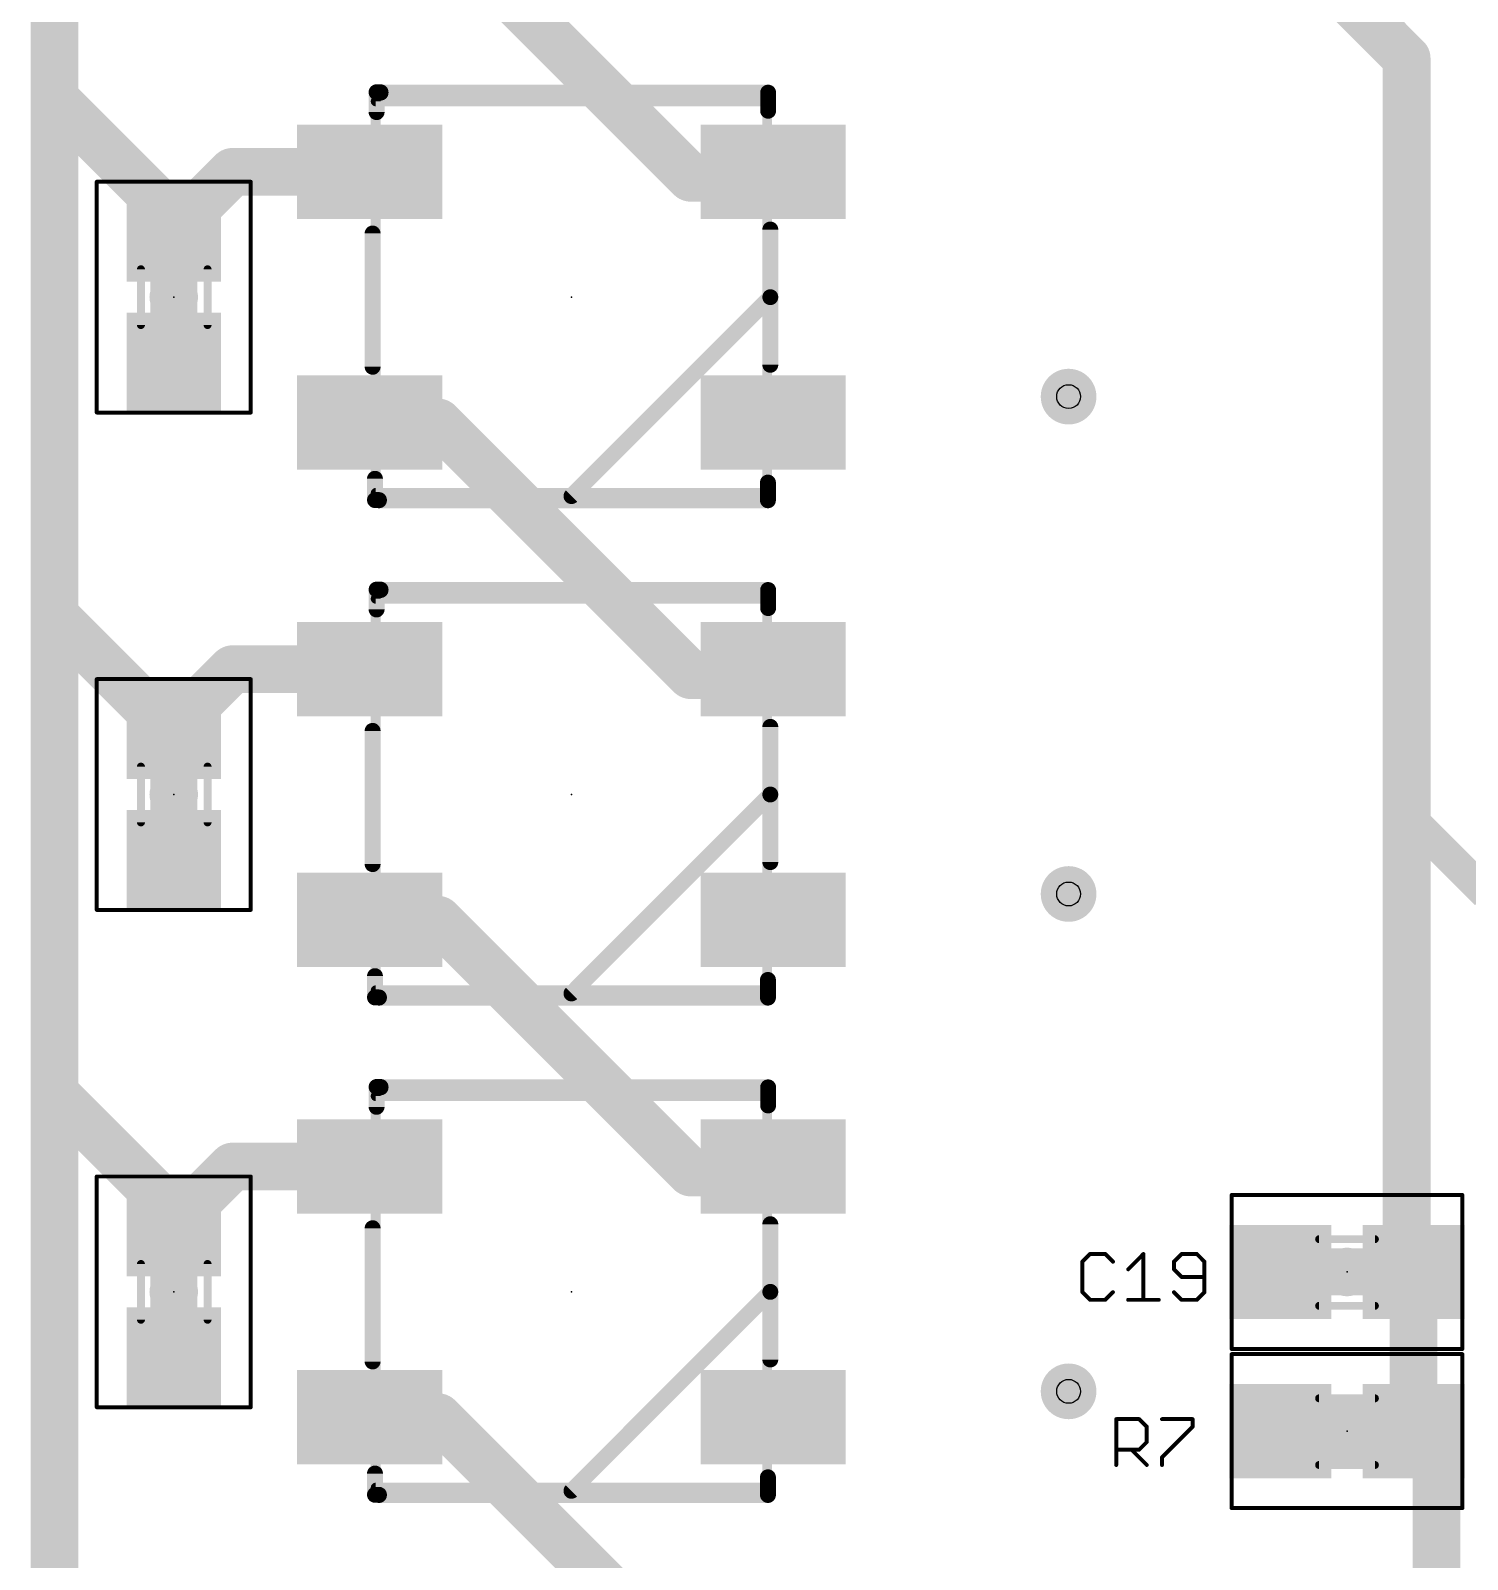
# Model space of a CAD drawing. Extents: x -17 to 51, y -3 to 114.
# Drawn here: x 8.33 to 26.68, y 37.22 to 56.74 of the extents above; entities that cross this region are included whole.
import ezdxf

# ---------------------------------------------------------------- set-up
doc = ezdxf.new("R2010")
doc.units = 0
for name, color, linetype in [('1', 22, 'CONTINUOUS'), ('18', 82, 'CONTINUOUS'), ('21', 253, 'CONTINUOUS'), ('23', 7, 'CONTINUOUS'), ('25', 253, 'CONTINUOUS'), ('29', 253, 'CONTINUOUS'), ('31', 253, 'CONTINUOUS'), ('35', 253, 'CONTINUOUS'), ('39', 22, 'CONTINUOUS'), ('44', 253, 'CONTINUOUS'), ('51', 253, 'CONTINUOUS')]:
    doc.layers.add(name, color=color, linetype=linetype)

# ---------------------------------------------------------------- blocks, each defined once
blk = doc.blocks.new('RECT')
blk.add_solid([(-0.5, -0.5), (0.5, -0.5), (-0.5, 0.5), (0.5, 0.5)])
blk = doc.blocks.new('ROUNDV')
at = {"const_width": 0.5}
blk.add_lwpolyline([(0, -0.25, 1), (0, 0.25, 1), (0, -0.25)], format="xyb", dxfattribs=at)

msp = doc.modelspace()

# ---------------------------------------------------------------- linework, layer by layer
at = {"layer": '1'}
for points, const_width in [([(21.006, 61.29), (25.908, 56.388)], 0.6096), ([(8.636, 59.944), (8.636, 55.88)], 0.6096), ([(13.538, 58.09), (16.764, 54.864)], 0.6096), ([(25.908, 56.388), (25.908, 46.736)], 0.6096), ([(8.636, 55.88), (8.636, 49.276)], 0.6096), ([(10.16, 54.356), (8.636, 55.88)], 0.6096), ([(10.91, 54.94), (10.16, 54.19)], 0.6096), ([(12.663, 54.94), (10.91, 54.94)], 0.6096), ([(17.741, 54.864), (17.817, 54.94)], 0.6096), ([(16.764, 54.864), (17.741, 54.864)], 0.6096), ([(10.16, 54.19), (10.16, 54.356)], 0.6096), ([(12.663, 51.74), (13.538, 51.74)], 0.6096), ([(13.538, 51.74), (16.764, 48.514)], 0.6096), ([(8.636, 49.276), (8.636, 43.18)], 0.6096), ([(10.072, 47.84), (8.636, 49.276)], 0.6096), ([(10.91, 48.59), (10.16, 47.84)], 0.6096), ([(12.663, 48.59), (10.91, 48.59)], 0.6096), ([(16.764, 48.514), (17.741, 48.514)], 0.6096), ([(17.741, 48.514), (17.817, 48.59)], 0.6096), ([(10.16, 47.84), (10.072, 47.84)], 0.6096), ([(25.908, 46.736), (25.908, 40.982)], 0.6096), ([(26.924, 45.72), (25.908, 46.736)], 0.4064), ([(12.663, 45.39), (13.538, 45.39)], 0.6096), ([(13.538, 45.39), (16.764, 42.164)], 0.6096), ([(8.636, 43.18), (8.636, 36.83)], 0.6096), ([(10.16, 41.656), (8.636, 43.18)], 0.6096), ([(10.91, 42.24), (10.16, 41.49)], 0.6096), ([(12.663, 42.24), (10.91, 42.24)], 0.6096), ([(16.764, 42.164), (17.741, 42.164)], 0.6096), ([(17.741, 42.164), (17.817, 42.24)], 0.6096), ([(10.16, 41.49), (10.16, 41.656)], 0.6096), ([(25.908, 40.982), (25.996, 40.894)], 0.6096), ([(25.996, 38.862), (25.996, 40.894)], 0.6096), ([(12.663, 39.04), (13.538, 39.04)], 0.6096), ([(13.538, 39.04), (16.764, 35.814)], 0.6096), ([(26.289, 38.569), (25.996, 38.862)], 0.6096), ([(26.289, 35.8902), (26.289, 38.569)], 0.6096)]:
    msp.add_lwpolyline(points, dxfattribs=dict(at, const_width=const_width))
for points, const_width in [([(26.0604, 56.388, 1), (25.7556, 56.388)], 0.3048), ([(25.8002, 56.2802, 1), (26.0158, 56.4958)], 0.3048), ([(8.7438, 55.9878, 1), (8.5282, 55.7722)], 0.3048), ([(8.7884, 55.88, 1), (8.4836, 55.88)], 0.3048), ([(8.4836, 55.88, 1), (8.7884, 55.88)], 0.3048), ([(10.91, 55.0924, 1), (10.91, 54.7876)], 0.3048), ([(11.0178, 54.8322, 1), (10.8022, 55.0478)], 0.3048), ([(12.663, 54.7876, 1), (12.663, 55.0924)], 0.3048), ([(17.9248, 54.8322, 1), (17.7092, 55.0478)], 0.3048), ([(16.764, 55.0164, 1), (16.764, 54.7116)], 0.3048), ([(16.6562, 54.7562, 1), (16.8718, 54.9718)], 0.3048), ([(17.6332, 54.9718, 1), (17.8488, 54.7562)], 0.3048), ([(17.741, 54.7116, 1), (17.741, 55.0164)], 0.3048), ([(10.3124, 54.356, 1), (10.0076, 54.356)], 0.3048), ([(10.0522, 54.2482, 1), (10.2678, 54.4638)], 0.3048), ([(10.0522, 54.2978, 1), (10.2678, 54.0822)], 0.3048), ([(10.0076, 54.19, 1), (10.3124, 54.19)], 0.3048), ([(12.663, 51.8924, 1), (12.663, 51.5876)], 0.3048), ([(13.6458, 51.8478, 1), (13.4302, 51.6322)], 0.3048), ([(13.538, 51.5876, 1), (13.538, 51.8924)], 0.3048), ([(8.7438, 49.3838, 1), (8.5282, 49.1682)], 0.3048), ([(8.7884, 49.276, 1), (8.4836, 49.276)], 0.3048), ([(8.4836, 49.276, 1), (8.7884, 49.276)], 0.3048), ([(10.91, 48.7424, 1), (10.91, 48.4376)], 0.3048), ([(11.0178, 48.4822, 1), (10.8022, 48.6978)], 0.3048), ([(12.663, 48.4376, 1), (12.663, 48.7424)], 0.3048), ([(16.764, 48.6664, 1), (16.764, 48.3616)], 0.3048), ([(17.9248, 48.4822, 1), (17.7092, 48.6978)], 0.3048), ([(17.741, 48.3616, 1), (17.741, 48.6664)], 0.3048), ([(16.6562, 48.4062, 1), (16.8718, 48.6218)], 0.3048), ([(17.6332, 48.6218, 1), (17.8488, 48.4062)], 0.3048), ([(10.072, 47.9924, 1), (10.072, 47.6876)], 0.3048), ([(9.9642, 47.7322, 1), (10.1798, 47.9478)], 0.3048), ([(10.0522, 47.9478, 1), (10.2678, 47.7322)], 0.3048), ([(10.16, 47.6876, 1), (10.16, 47.9924)], 0.3048), ([(26.0604, 46.736, 1), (25.7556, 46.736)], 0.3048), ([(25.7556, 46.736, 1), (26.0604, 46.736)], 0.3048), ([(25.9798, 46.8078, 1), (25.8362, 46.6642)], 0.2032), ([(12.663, 45.5424, 1), (12.663, 45.2376)], 0.3048), ([(13.6458, 45.4978, 1), (13.4302, 45.2822)], 0.3048), ([(13.538, 45.2376, 1), (13.538, 45.5424)], 0.3048), ([(8.7438, 43.2878, 1), (8.5282, 43.0722)], 0.3048), ([(8.7884, 43.18, 1), (8.4836, 43.18)], 0.3048), ([(8.4836, 43.18, 1), (8.7884, 43.18)], 0.3048), ([(10.91, 42.3924, 1), (10.91, 42.0876)], 0.3048), ([(11.0178, 42.1322, 1), (10.8022, 42.3478)], 0.3048), ([(12.663, 42.0876, 1), (12.663, 42.3924)], 0.3048), ([(16.764, 42.3164, 1), (16.764, 42.0116)], 0.3048), ([(16.6562, 42.0562, 1), (16.8718, 42.2718)], 0.3048), ([(17.6332, 42.2718, 1), (17.8488, 42.0562)], 0.3048), ([(17.9248, 42.1322, 1), (17.7092, 42.3478)], 0.3048), ([(17.741, 42.0116, 1), (17.741, 42.3164)], 0.3048), ([(10.3124, 41.656, 1), (10.0076, 41.656)], 0.3048), ([(10.0522, 41.5482, 1), (10.2678, 41.7638)], 0.3048), ([(10.0522, 41.5978, 1), (10.2678, 41.3822)], 0.3048), ([(10.0076, 41.49, 1), (10.3124, 41.49)], 0.3048), ([(26.0158, 41.0898, 1), (25.8002, 40.8742)], 0.3048), ([(26.1484, 40.894, 1), (25.8436, 40.894)], 0.3048), ([(25.7556, 40.982, 1), (26.0604, 40.982)], 0.3048), ([(25.8882, 40.7862, 1), (26.1038, 41.0018)], 0.3048), ([(12.663, 39.1924, 1), (12.663, 38.8876)], 0.3048), ([(13.6458, 39.1478, 1), (13.4302, 38.9322)], 0.3048), ([(13.538, 38.8876, 1), (13.538, 39.1924)], 0.3048), ([(26.1038, 38.9698, 1), (25.8882, 38.7542)], 0.3048), ([(25.8436, 38.862, 1), (26.1484, 38.862)], 0.3048), ([(26.4414, 38.569, 1), (26.1366, 38.569)], 0.3048), ([(26.1812, 38.4612, 1), (26.3968, 38.6768)], 0.3048)]:
    msp.add_lwpolyline(points, format="xyb", dxfattribs=dict(at, const_width=const_width))
at = {"layer": '21'}
for points, const_width in [([(12.7508, 55.7022), (12.7508, 55.9562)], 0.2032), ([(12.7508, 55.9562), (12.8016, 55.9562)], 0.2032), ([(12.8016, 55.9562), (12.8016, 55.9511)], 0.2032), ([(12.8016, 55.9511), (17.7521, 55.9511)], 0.2032), ([(17.7521, 55.9511), (17.7521, 55.72)], 0.2032), ([(17.78, 54.2036), (17.78, 53.34)], 0.2032), ([(12.7, 52.451), (12.7, 54.1528)], 0.2032), ([(10.1905, 53.34), (10.1295, 53.34)], 0.5588), ([(17.78, 53.34), (15.24, 50.8)], 0.2032), ([(17.78, 53.34), (17.78, 52.4764)], 0.2032), ([(12.7305, 51.021), (12.7305, 50.7492)], 0.2032), ([(17.7495, 50.7467), (17.7495, 50.9727)], 0.2032), ([(12.7305, 50.7492), (12.7813, 50.7492)], 0.2032), ([(12.7813, 50.7492), (12.7813, 50.7467)], 0.2032), ([(12.7813, 50.7467), (17.7495, 50.7467)], 0.2032), ([(12.7508, 49.3522), (12.7508, 49.6062)], 0.2032), ([(12.7508, 49.6062), (12.8016, 49.6062)], 0.2032), ([(12.8016, 49.6062), (12.8016, 49.6011)], 0.2032), ([(12.8016, 49.6011), (17.7521, 49.6011)], 0.2032), ([(17.7521, 49.6011), (17.7521, 49.37)], 0.2032), ([(12.7, 46.101), (12.7, 47.8028)], 0.2032), ([(17.78, 47.8536), (17.78, 46.99)], 0.2032), ([(10.1905, 46.99), (10.1295, 46.99)], 0.5588), ([(17.78, 46.99), (15.24, 44.45)], 0.2032), ([(17.78, 46.99), (17.78, 46.1264)], 0.2032), ([(12.7305, 44.671), (12.7305, 44.3992)], 0.2032), ([(17.7495, 44.3967), (17.7495, 44.6227)], 0.2032), ([(12.7305, 44.3992), (12.7813, 44.3992)], 0.2032), ([(12.7813, 44.3992), (12.7813, 44.3967)], 0.2032), ([(12.7813, 44.3967), (17.7495, 44.3967)], 0.2032), ([(12.7508, 43.0022), (12.7508, 43.2562)], 0.2032), ([(12.7508, 43.2562), (12.8016, 43.2562)], 0.2032), ([(12.8016, 43.2562), (12.8016, 43.2511)], 0.2032), ([(12.8016, 43.2511), (17.7521, 43.2511)], 0.2032), ([(17.7521, 43.2511), (17.7521, 43.02)], 0.2032), ([(17.78, 41.5036), (17.78, 40.64)], 0.2032), ([(12.7, 39.751), (12.7, 41.4528)], 0.2032), ([(25.146, 40.8635), (25.146, 40.9245)], 0.5588), ([(10.1905, 40.64), (10.1295, 40.64)], 0.5588), ([(17.78, 40.64), (15.24, 38.1)], 0.2032), ([(17.78, 40.64), (17.78, 39.7764)], 0.2032), ([(12.7305, 38.321), (12.7305, 38.0492)], 0.2032), ([(17.7495, 38.0467), (17.7495, 38.2727)], 0.2032), ([(12.7305, 38.0492), (12.7813, 38.0492)], 0.2032), ([(12.7813, 38.0492), (12.7813, 38.0467)], 0.2032), ([(12.7813, 38.0467), (17.7495, 38.0467)], 0.2032)]:
    msp.add_lwpolyline(points, dxfattribs=dict(at, const_width=const_width))
for points, const_width in [([(12.8016, 55.9562, 1), (12.7, 55.9562)], 0.1016), ([(12.7508, 56.007, 1), (12.7508, 55.9054)], 0.1016), ([(12.8524, 55.9562, 1), (12.7508, 55.9562)], 0.1016), ([(12.8016, 56.0019, 1), (12.8016, 55.9003)], 0.1016), ([(12.8016, 55.9054, 1), (12.8016, 56.007)], 0.1016), ([(17.8029, 55.9511, 1), (17.7013, 55.9511)], 0.1016), ([(17.7521, 55.9003, 1), (17.7521, 56.0019)], 0.1016), ([(12.7508, 55.9511, 1), (12.8524, 55.9511)], 0.1016), ([(12.7, 55.7022, 1), (12.8016, 55.7022)], 0.1016), ([(17.7013, 55.72, 1), (17.8029, 55.72)], 0.1016), ([(17.8308, 54.2036, 1), (17.7292, 54.2036)], 0.1016), ([(12.7508, 54.1528, 1), (12.6492, 54.1528)], 0.1016), ([(10.1295, 53.4797, 1), (10.1295, 53.2003)], 0.2794), ([(10.1905, 53.2003, 1), (10.1905, 53.4797)], 0.2794), ([(17.8308, 53.34, 1), (17.7292, 53.34)], 0.1016), ([(17.7292, 53.34, 1), (17.8308, 53.34)], 0.1016), ([(17.8159, 53.3041, 1), (17.7441, 53.3759)], 0.1016), ([(17.7292, 52.4764, 1), (17.8308, 52.4764)], 0.1016), ([(12.6492, 52.451, 1), (12.7508, 52.451)], 0.1016), ([(12.7813, 51.021, 1), (12.6797, 51.021)], 0.1016), ([(17.8003, 50.9727, 1), (17.6987, 50.9727)], 0.1016), ([(12.7305, 50.8, 1), (12.7305, 50.6984)], 0.1016), ([(12.6797, 50.7492, 1), (12.7813, 50.7492)], 0.1016), ([(12.8321, 50.7492, 1), (12.7305, 50.7492)], 0.1016), ([(12.7813, 50.7975, 1), (12.7813, 50.6959)], 0.1016), ([(12.7305, 50.7467, 1), (12.8321, 50.7467)], 0.1016), ([(12.7813, 50.6984, 1), (12.7813, 50.8)], 0.1016), ([(15.2041, 50.8359, 1), (15.2759, 50.7641)], 0.1016), ([(17.6987, 50.7467, 1), (17.8003, 50.7467)], 0.1016), ([(17.7495, 50.6959, 1), (17.7495, 50.7975)], 0.1016), ([(12.8016, 49.6062, 1), (12.7, 49.6062)], 0.1016), ([(12.7508, 49.657, 1), (12.7508, 49.5554)], 0.1016), ([(12.8524, 49.6062, 1), (12.7508, 49.6062)], 0.1016), ([(12.8016, 49.6519, 1), (12.8016, 49.5503)], 0.1016), ([(12.7508, 49.6011, 1), (12.8524, 49.6011)], 0.1016), ([(12.8016, 49.5554, 1), (12.8016, 49.657)], 0.1016), ([(17.8029, 49.6011, 1), (17.7013, 49.6011)], 0.1016), ([(17.7521, 49.5503, 1), (17.7521, 49.6519)], 0.1016), ([(12.7, 49.3522, 1), (12.8016, 49.3522)], 0.1016), ([(17.7013, 49.37, 1), (17.8029, 49.37)], 0.1016), ([(12.7508, 47.8028, 1), (12.6492, 47.8028)], 0.1016), ([(17.8308, 47.8536, 1), (17.7292, 47.8536)], 0.1016), ([(10.1295, 47.1297, 1), (10.1295, 46.8503)], 0.2794), ([(10.1905, 46.8503, 1), (10.1905, 47.1297)], 0.2794), ([(17.8308, 46.99, 1), (17.7292, 46.99)], 0.1016), ([(17.8159, 46.9541, 1), (17.7441, 47.0259)], 0.1016), ([(17.7292, 46.99, 1), (17.8308, 46.99)], 0.1016), ([(12.6492, 46.101, 1), (12.7508, 46.101)], 0.1016), ([(17.7292, 46.1264, 1), (17.8308, 46.1264)], 0.1016), ([(12.7813, 44.671, 1), (12.6797, 44.671)], 0.1016), ([(17.8003, 44.6227, 1), (17.6987, 44.6227)], 0.1016), ([(15.2041, 44.4859, 1), (15.2759, 44.4141)], 0.1016), ([(12.7305, 44.45, 1), (12.7305, 44.3484)], 0.1016), ([(12.6797, 44.3992, 1), (12.7813, 44.3992)], 0.1016), ([(12.8321, 44.3992, 1), (12.7305, 44.3992)], 0.1016), ([(12.7813, 44.4475, 1), (12.7813, 44.3459)], 0.1016), ([(12.7305, 44.3967, 1), (12.8321, 44.3967)], 0.1016), ([(12.7813, 44.3484, 1), (12.7813, 44.45)], 0.1016), ([(17.6987, 44.3967, 1), (17.8003, 44.3967)], 0.1016), ([(17.7495, 44.3459, 1), (17.7495, 44.4475)], 0.1016), ([(12.8016, 43.2562, 1), (12.7, 43.2562)], 0.1016), ([(12.7508, 43.307, 1), (12.7508, 43.2054)], 0.1016), ([(12.8524, 43.2562, 1), (12.7508, 43.2562)], 0.1016), ([(12.8016, 43.3019, 1), (12.8016, 43.2003)], 0.1016), ([(12.8016, 43.2054, 1), (12.8016, 43.307)], 0.1016), ([(17.8029, 43.2511, 1), (17.7013, 43.2511)], 0.1016), ([(17.7521, 43.2003, 1), (17.7521, 43.3019)], 0.1016), ([(12.7508, 43.2511, 1), (12.8524, 43.2511)], 0.1016), ([(12.7, 43.0022, 1), (12.8016, 43.0022)], 0.1016), ([(17.7013, 43.02, 1), (17.8029, 43.02)], 0.1016), ([(17.8308, 41.5036, 1), (17.7292, 41.5036)], 0.1016), ([(12.7508, 41.4528, 1), (12.6492, 41.4528)], 0.1016), ([(25.2857, 40.9245, 1), (25.0063, 40.9245)], 0.2794), ([(25.0063, 40.8635, 1), (25.2857, 40.8635)], 0.2794), ([(10.1295, 40.7797, 1), (10.1295, 40.5003)], 0.2794), ([(10.1905, 40.5003, 1), (10.1905, 40.7797)], 0.2794), ([(17.8308, 40.64, 1), (17.7292, 40.64)], 0.1016), ([(17.7292, 40.64, 1), (17.8308, 40.64)], 0.1016), ([(17.8159, 40.6041, 1), (17.7441, 40.6759)], 0.1016), ([(17.7292, 39.7764, 1), (17.8308, 39.7764)], 0.1016), ([(12.6492, 39.751, 1), (12.7508, 39.751)], 0.1016), ([(12.7813, 38.321, 1), (12.6797, 38.321)], 0.1016), ([(17.8003, 38.2727, 1), (17.6987, 38.2727)], 0.1016), ([(12.7305, 38.1, 1), (12.7305, 37.9984)], 0.1016), ([(12.6797, 38.0492, 1), (12.7813, 38.0492)], 0.1016), ([(12.8321, 38.0492, 1), (12.7305, 38.0492)], 0.1016), ([(12.7813, 38.0975, 1), (12.7813, 37.9959)], 0.1016), ([(12.7305, 38.0467, 1), (12.8321, 38.0467)], 0.1016), ([(12.7813, 37.9984, 1), (12.7813, 38.1)], 0.1016), ([(15.2041, 38.1359, 1), (15.2759, 38.0641)], 0.1016), ([(17.6987, 38.0467, 1), (17.8003, 38.0467)], 0.1016), ([(17.7495, 37.9959, 1), (17.7495, 38.0975)], 0.1016)]:
    msp.add_lwpolyline(points, format="xyb", dxfattribs=dict(at, const_width=const_width))
at = {"layer": '23'}
for p in [(10.16, 53.34), (15.24, 53.34), (10.16, 46.99), (15.24, 46.99), (25.146, 40.894), (10.16, 40.64), (15.24, 40.64), (25.146, 38.862)]:
    msp.add_point(p, dxfattribs=at)
at = {"layer": '25', "const_width": 0.0508}
for points in [[(21.8637, 41.1231), (21.7663, 41.0256)], [(21.7663, 41.0256), (21.7663, 40.6358)], [(22.0587, 41.1231), (21.8637, 41.1231)], [(22.1561, 41.0256), (22.0587, 41.1231)], [(22.351, 40.9282), (22.5459, 41.1231)], [(22.5459, 41.1231), (22.5459, 40.5384)], [(23.0331, 41.1231), (22.9357, 41.0256)], [(22.9357, 41.0256), (22.9357, 40.9282)], [(23.228, 41.1231), (23.0331, 41.1231)], [(23.3255, 41.0256), (23.228, 41.1231)], [(23.3255, 40.6358), (23.3255, 41.0256)], [(22.9357, 40.9282), (23.0331, 40.8307)], [(23.0331, 40.8307), (23.3255, 40.8307)], [(21.7663, 40.6358), (21.8637, 40.5384)], [(22.0587, 40.5384), (22.1561, 40.6358)], [(22.9357, 40.6358), (23.0331, 40.5384)], [(23.228, 40.5384), (23.3255, 40.6358)], [(21.8637, 40.5384), (22.0587, 40.5384)], [(22.351, 40.5384), (22.7408, 40.5384)], [(23.0331, 40.5384), (23.228, 40.5384)], [(22.1986, 38.4302), (22.1986, 39.0149)], [(22.1986, 39.0149), (22.491, 39.0149)], [(22.491, 39.0149), (22.5884, 38.9174)], [(22.7833, 39.0149), (23.1731, 39.0149)], [(23.1731, 39.0149), (23.1731, 38.9174)], [(22.5884, 38.9174), (22.5884, 38.7225)], [(23.1731, 38.9174), (22.7833, 38.5276)], [(22.491, 38.6251), (22.1986, 38.6251)], [(22.3935, 38.6251), (22.5884, 38.4302)], [(22.5884, 38.7225), (22.491, 38.6251)], [(22.7833, 38.5276), (22.7833, 38.4302)]]:
    msp.add_lwpolyline(points, dxfattribs=at)
at = {"layer": '25', "const_width": 0.0254}
for points in [[(21.779, 41.0256, 1), (21.7536, 41.0256)], [(21.7573, 41.0346, 1), (21.7753, 41.0167)], [(21.8637, 41.1358, 1), (21.8637, 41.1104)], [(21.8727, 41.1141, 1), (21.8548, 41.1321)], [(22.0676, 41.1321, 1), (22.0497, 41.1141)], [(22.0587, 41.1104, 1), (22.0587, 41.1358)], [(22.1471, 41.0167, 1), (22.1651, 41.0346)], [(22.5586, 41.1231, 1), (22.5332, 41.1231)], [(22.5549, 41.1141, 1), (22.5369, 41.1321)], [(22.9484, 41.0256, 1), (22.923, 41.0256)], [(22.9267, 41.0346, 1), (22.9447, 41.0167)], [(23.0331, 41.1358, 1), (23.0331, 41.1104)], [(23.0421, 41.1141, 1), (23.0242, 41.1321)], [(23.237, 41.1321, 1), (23.2191, 41.1141)], [(23.228, 41.1104, 1), (23.228, 41.1358)], [(23.3382, 41.0256, 1), (23.3128, 41.0256)], [(23.3165, 41.0167, 1), (23.3345, 41.0346)], [(22.342, 40.9372, 1), (22.36, 40.9192)], [(22.9447, 40.9372, 1), (22.9267, 40.9192)], [(22.923, 40.9282, 1), (22.9484, 40.9282)], [(23.0331, 40.8434, 1), (23.0331, 40.818)], [(23.0242, 40.8218, 1), (23.0421, 40.8397)], [(23.3255, 40.818, 1), (23.3255, 40.8434)], [(21.7753, 40.6448, 1), (21.7573, 40.6269)], [(21.7536, 40.6358, 1), (21.779, 40.6358)], [(22.1651, 40.6269, 1), (22.1471, 40.6448)], [(22.9447, 40.6448, 1), (22.9267, 40.6269)], [(23.3128, 40.6358, 1), (23.3382, 40.6358)], [(23.3345, 40.6269, 1), (23.3165, 40.6448)], [(21.8637, 40.5511, 1), (21.8637, 40.5257)], [(21.8548, 40.5294, 1), (21.8727, 40.5474)], [(22.0497, 40.5474, 1), (22.0676, 40.5294)], [(22.0587, 40.5257, 1), (22.0587, 40.5511)], [(22.351, 40.5511, 1), (22.351, 40.5257)], [(22.5332, 40.5384, 1), (22.5586, 40.5384)], [(22.7408, 40.5257, 1), (22.7408, 40.5511)], [(23.0331, 40.5511, 1), (23.0331, 40.5257)], [(23.0242, 40.5294, 1), (23.0421, 40.5474)], [(23.2191, 40.5474, 1), (23.237, 40.5294)], [(23.228, 40.5257, 1), (23.228, 40.5511)], [(22.2113, 39.0149, 1), (22.1859, 39.0149)], [(22.1986, 39.0276, 1), (22.1986, 39.0022)], [(22.4999, 39.0239, 1), (22.482, 39.0059)], [(22.491, 39.0022, 1), (22.491, 39.0276)], [(22.7833, 39.0276, 1), (22.7833, 39.0022)], [(23.1858, 39.0149, 1), (23.1604, 39.0149)], [(23.1731, 39.0022, 1), (23.1731, 39.0276)], [(22.6011, 38.9174, 1), (22.5757, 38.9174)], [(22.5794, 38.9085, 1), (22.5974, 38.9264)], [(23.1604, 38.9174, 1), (23.1858, 38.9174)], [(23.1821, 38.9085, 1), (23.1641, 38.9264)], [(22.1986, 38.6378, 1), (22.1986, 38.6124)], [(22.4025, 38.6341, 1), (22.3845, 38.6161)], [(22.491, 38.6124, 1), (22.491, 38.6378)], [(22.5757, 38.7225, 1), (22.6011, 38.7225)], [(22.5974, 38.7136, 1), (22.5794, 38.7315)], [(22.482, 38.6341, 1), (22.4999, 38.6161)], [(22.796, 38.5276, 1), (22.7706, 38.5276)], [(22.7743, 38.5366, 1), (22.7923, 38.5187)], [(22.1859, 38.4302, 1), (22.2113, 38.4302)], [(22.5794, 38.4212, 1), (22.5974, 38.4392)], [(22.7706, 38.4302, 1), (22.796, 38.4302)]]:
    msp.add_lwpolyline(points, format="xyb", dxfattribs=at)
at = {"layer": '39', "const_width": 0.0508}
for points in [[(9.177, 51.867), (9.177, 54.813)], [(9.177, 54.813), (11.143, 54.813)], [(11.143, 54.813), (11.143, 51.867)], [(11.143, 51.867), (9.177, 51.867)], [(9.177, 45.517), (9.177, 48.463)], [(9.177, 48.463), (11.143, 48.463)], [(11.143, 48.463), (11.143, 45.517)], [(11.143, 45.517), (9.177, 45.517)], [(9.177, 39.167), (9.177, 42.113)], [(9.177, 42.113), (11.143, 42.113)], [(11.143, 42.113), (11.143, 39.167)], [(23.673, 39.911), (23.673, 41.877)], [(23.673, 41.877), (26.619, 41.877)], [(26.619, 41.877), (26.619, 39.911)], [(26.619, 39.911), (23.673, 39.911)], [(23.673, 37.879), (23.673, 39.845)], [(23.673, 39.845), (26.619, 39.845)], [(26.619, 39.845), (26.619, 37.879)], [(11.143, 39.167), (9.177, 39.167)], [(26.619, 37.879), (23.673, 37.879)]]:
    msp.add_lwpolyline(points, dxfattribs=at)
at = {"layer": '39', "const_width": 0.0254}
for points in [[(9.1897, 54.813, 1), (9.1643, 54.813)], [(9.177, 54.8257, 1), (9.177, 54.8003)], [(11.1557, 54.813, 1), (11.1303, 54.813)], [(11.143, 54.8003, 1), (11.143, 54.8257)], [(9.177, 51.8797, 1), (9.177, 51.8543)], [(9.1643, 51.867, 1), (9.1897, 51.867)], [(11.1303, 51.867, 1), (11.1557, 51.867)], [(11.143, 51.8543, 1), (11.143, 51.8797)], [(9.1897, 48.463, 1), (9.1643, 48.463)], [(9.177, 48.4757, 1), (9.177, 48.4503)], [(11.1557, 48.463, 1), (11.1303, 48.463)], [(11.143, 48.4503, 1), (11.143, 48.4757)], [(9.177, 45.5297, 1), (9.177, 45.5043)], [(9.1643, 45.517, 1), (9.1897, 45.517)], [(11.1303, 45.517, 1), (11.1557, 45.517)], [(11.143, 45.5043, 1), (11.143, 45.5297)], [(9.1897, 42.113, 1), (9.1643, 42.113)], [(9.177, 42.1257, 1), (9.177, 42.1003)], [(11.1557, 42.113, 1), (11.1303, 42.113)], [(11.143, 42.1003, 1), (11.143, 42.1257)], [(23.6857, 41.877, 1), (23.6603, 41.877)], [(23.673, 41.8897, 1), (23.673, 41.8643)], [(26.6317, 41.877, 1), (26.6063, 41.877)], [(26.619, 41.8643, 1), (26.619, 41.8897)], [(23.673, 39.9237, 1), (23.673, 39.8983)], [(23.6603, 39.911, 1), (23.6857, 39.911)], [(23.6857, 39.845, 1), (23.6603, 39.845)], [(23.673, 39.8577, 1), (23.673, 39.8323)], [(26.6063, 39.911, 1), (26.6317, 39.911)], [(26.6317, 39.845, 1), (26.6063, 39.845)], [(26.619, 39.8983, 1), (26.619, 39.9237)], [(26.619, 39.8323, 1), (26.619, 39.8577)], [(9.177, 39.1797, 1), (9.177, 39.1543)], [(9.1643, 39.167, 1), (9.1897, 39.167)], [(11.1303, 39.167, 1), (11.1557, 39.167)], [(11.143, 39.1543, 1), (11.143, 39.1797)], [(23.673, 37.8917, 1), (23.673, 37.8663)], [(23.6603, 37.879, 1), (23.6857, 37.879)], [(26.6063, 37.879, 1), (26.6317, 37.879)], [(26.619, 37.8663, 1), (26.619, 37.8917)]]:
    msp.add_lwpolyline(points, format="xyb", dxfattribs=at)
at = {"layer": '44'}
for centre in [(21.59, 52.07), (21.59, 45.72), (21.59, 39.37)]:
    msp.add_circle(centre, 0.1524, dxfattribs=at)
at = {"layer": '51'}
for points, const_width in [([(12.7718, 55.84, 1), (12.7082, 55.84)], 0.0635), ([(12.74, 55.8718, 1), (12.74, 55.8083)], 0.0635), ([(17.7718, 55.84, 1), (17.7083, 55.84)], 0.0635), ([(17.74, 55.8083, 1), (17.74, 55.8718)], 0.0635), ([(9.7664, 53.696, 1), (9.7156, 53.696)], 0.0508), ([(10.6174, 53.696, 1), (10.5666, 53.696)], 0.0508), ([(9.7156, 52.984, 1), (9.7664, 52.984)], 0.0508), ([(10.5666, 52.984, 1), (10.6174, 52.984)], 0.0508), ([(12.7082, 50.84, 1), (12.7718, 50.84)], 0.0635), ([(12.74, 50.8718, 1), (12.74, 50.8083)], 0.0635), ([(17.7083, 50.84, 1), (17.7718, 50.84)], 0.0635), ([(17.74, 50.8083, 1), (17.74, 50.8718)], 0.0635), ([(12.7718, 49.49, 1), (12.7082, 49.49)], 0.0635), ([(12.74, 49.5218, 1), (12.74, 49.4582)], 0.0635), ([(17.7718, 49.49, 1), (17.7083, 49.49)], 0.0635), ([(17.74, 49.4582, 1), (17.74, 49.5218)], 0.0635), ([(9.7664, 47.346, 1), (9.7156, 47.346)], 0.0508), ([(10.6174, 47.346, 1), (10.5666, 47.346)], 0.0508), ([(9.7156, 46.634, 1), (9.7664, 46.634)], 0.0508), ([(10.5666, 46.634, 1), (10.6174, 46.634)], 0.0508), ([(12.74, 44.5218, 1), (12.74, 44.4582)], 0.0635), ([(12.7082, 44.49, 1), (12.7718, 44.49)], 0.0635), ([(17.7083, 44.49, 1), (17.7718, 44.49)], 0.0635), ([(17.74, 44.4582, 1), (17.74, 44.5218)], 0.0635), ([(12.7718, 43.14, 1), (12.7082, 43.14)], 0.0635), ([(12.74, 43.1718, 1), (12.74, 43.1082)], 0.0635), ([(17.7718, 43.14, 1), (17.7083, 43.14)], 0.0635), ([(17.74, 43.1082, 1), (17.74, 43.1718)], 0.0635), ([(24.79, 41.3384, 1), (24.79, 41.2876)], 0.0508), ([(25.502, 41.2876, 1), (25.502, 41.3384)], 0.0508), ([(9.7664, 40.996, 1), (9.7156, 40.996)], 0.0508), ([(10.6174, 40.996, 1), (10.5666, 40.996)], 0.0508), ([(24.79, 40.4874, 1), (24.79, 40.4366)], 0.0508), ([(25.502, 40.4366, 1), (25.502, 40.4874)], 0.0508), ([(9.7156, 40.284, 1), (9.7664, 40.284)], 0.0508), ([(10.5666, 40.284, 1), (10.6174, 40.284)], 0.0508), ([(24.79, 39.3064, 1), (24.79, 39.2556)], 0.0508), ([(25.502, 39.2556, 1), (25.502, 39.3064)], 0.0508), ([(24.79, 38.4554, 1), (24.79, 38.4046)], 0.0508), ([(25.502, 38.4046, 1), (25.502, 38.4554)], 0.0508), ([(12.74, 38.1718, 1), (12.74, 38.1082)], 0.0635), ([(12.7082, 38.14, 1), (12.7718, 38.14)], 0.0635), ([(17.7083, 38.14, 1), (17.7718, 38.14)], 0.0635), ([(17.74, 38.1082, 1), (17.74, 38.1718)], 0.0635)]:
    msp.add_lwpolyline(points, format="xyb", dxfattribs=dict(at, const_width=const_width))
for points, const_width in [([(12.74, 55.84), (12.74, 50.84)], 0.127), ([(17.74, 55.84), (12.74, 55.84)], 0.127), ([(17.74, 50.84), (17.74, 55.84)], 0.127), ([(9.741, 53.696), (9.741, 52.984)], 0.1016), ([(10.592, 53.696), (10.592, 52.984)], 0.1016), ([(12.74, 50.84), (17.74, 50.84)], 0.127), ([(12.74, 49.49), (12.74, 44.49)], 0.127), ([(17.74, 49.49), (12.74, 49.49)], 0.127), ([(17.74, 44.49), (17.74, 49.49)], 0.127), ([(9.741, 47.346), (9.741, 46.634)], 0.1016), ([(10.592, 47.346), (10.592, 46.634)], 0.1016), ([(12.74, 44.49), (17.74, 44.49)], 0.127), ([(12.74, 43.14), (12.74, 38.14)], 0.127), ([(17.74, 43.14), (12.74, 43.14)], 0.127), ([(17.74, 38.14), (17.74, 43.14)], 0.127), ([(25.502, 41.313), (24.79, 41.313)], 0.1016), ([(9.741, 40.996), (9.741, 40.284)], 0.1016), ([(10.592, 40.996), (10.592, 40.284)], 0.1016), ([(25.502, 40.462), (24.79, 40.462)], 0.1016), ([(25.502, 39.281), (24.79, 39.281)], 0.1016), ([(25.502, 38.43), (24.79, 38.43)], 0.1016), ([(12.74, 38.14), (17.74, 38.14)], 0.127)]:
    msp.add_lwpolyline(points, dxfattribs=dict(at, const_width=const_width))

# ---------------------------------------------------------------- block references
at = {"layer": '1', "xscale": 1.651}
for p in [(12.663, 54.94), (17.817, 54.94), (12.663, 51.74), (17.817, 51.74), (12.663, 48.59), (17.817, 48.59), (12.663, 45.39), (17.817, 45.39), (12.663, 42.24), (17.817, 42.24), (12.663, 39.04), (17.817, 39.04)]:
    msp.add_blockref('RECT', p, dxfattribs=at)
at = {"layer": '1', "xscale": 1.1}
for p, rotation in [((10.16, 54.19), 270), ((10.16, 52.49), 270), ((10.16, 47.84), 270), ((10.16, 46.14), 270), ((10.16, 41.49), 270), ((24.296, 40.894), 180), ((25.996, 40.894), 180), ((10.16, 39.79), 270), ((24.296, 38.862), 180), ((25.996, 38.862), 180)]:
    msp.add_blockref('RECT', p, dxfattribs=dict(at, rotation=rotation))
at = {"layer": '18', "xscale": 0.7112, "yscale": 0.7112}
for p in [(21.59, 52.07), (21.59, 52.07), (21.59, 45.72), (21.59, 45.72), (21.59, 39.37), (21.59, 39.37)]:
    msp.add_blockref('ROUNDV', p, dxfattribs=at)
at = {"layer": '21', "xscale": 0.4572, "yscale": 0.762, "rotation": 180}
msp.add_blockref('RECT', (25.146, 38.862), dxfattribs=at)
at = {"layer": '29', "xscale": 1.8542, "yscale": 1.2032}
for p in [(12.663, 54.94), (17.817, 54.94), (12.663, 51.74), (17.817, 51.74), (12.663, 48.59), (17.817, 48.59), (12.663, 45.39), (17.817, 45.39), (12.663, 42.24), (17.817, 42.24), (12.663, 39.04), (17.817, 39.04)]:
    msp.add_blockref('RECT', p, dxfattribs=at)
at = {"layer": '29', "xscale": 1.3032, "yscale": 1.2032}
for p, rotation in [((10.16, 54.19), 270), ((10.16, 52.49), 270), ((10.16, 47.84), 270), ((10.16, 46.14), 270), ((10.16, 41.49), 270), ((24.296, 40.894), 180), ((25.996, 40.894), 180), ((10.16, 39.79), 270), ((24.296, 38.862), 180), ((25.996, 38.862), 180)]:
    msp.add_blockref('RECT', p, dxfattribs=dict(at, rotation=rotation))
at = {"layer": '31', "xscale": 1.651}
for p in [(12.663, 54.94), (17.817, 54.94), (12.663, 51.74), (17.817, 51.74), (12.663, 48.59), (17.817, 48.59), (12.663, 45.39), (17.817, 45.39), (12.663, 42.24), (17.817, 42.24), (12.663, 39.04), (17.817, 39.04)]:
    msp.add_blockref('RECT', p, dxfattribs=at)
at = {"layer": '31', "xscale": 1.1}
for p, rotation in [((10.16, 54.19), 270), ((10.16, 52.49), 270), ((10.16, 47.84), 270), ((10.16, 46.14), 270), ((10.16, 41.49), 270), ((24.296, 40.894), 180), ((25.996, 40.894), 180), ((10.16, 39.79), 270), ((24.296, 38.862), 180), ((25.996, 38.862), 180)]:
    msp.add_blockref('RECT', p, dxfattribs=dict(at, rotation=rotation))
at = {"layer": '35', "xscale": 0.3998, "yscale": 0.6}
for p, rotation in [((10.16, 53.34), 270), ((10.16, 46.99), 270), ((25.146, 40.894), 180), ((10.16, 40.64), 270), ((25.146, 38.862), 180)]:
    msp.add_blockref('RECT', p, dxfattribs=dict(at, rotation=rotation))
at = {"layer": '51', "xscale": 0.5001, "yscale": 0.95}
for p, rotation in [((10.1651, 53.9282), 270), ((10.1651, 52.7598), 270), ((10.1651, 47.5782), 270), ((10.1651, 46.4098), 270), ((10.1651, 41.2281), 270), ((24.5658, 40.8889), 180), ((25.7341, 40.8889), 180), ((10.1651, 40.0598), 270), ((24.5658, 38.8569), 180), ((25.7341, 38.8569), 180)]:
    msp.add_blockref('RECT', p, dxfattribs=dict(at, rotation=rotation))

doc.saveas('drawing.dxf')
